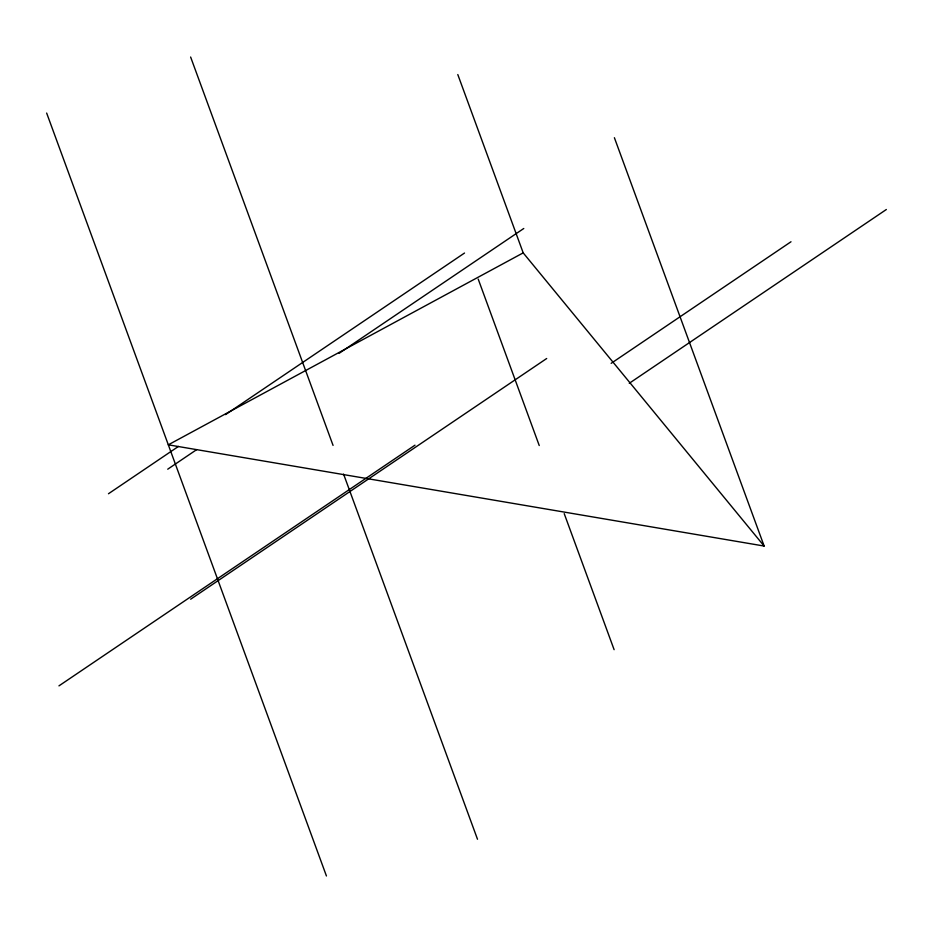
<?xml version="1.0" encoding="UTF-8"?>
<svg xmlns="http://www.w3.org/2000/svg" width="933" height="933" viewBox="0 0 933 933"><rect width="100%" height="100%" fill="white"/><g stroke="black" fill="none" stroke-linecap="round" stroke-linejoin="round"><path stroke-width="1.4" d="M108.473 493.744L178.471 446.417M225.541 414.602L464.517 253.041M167.73 469.194L196.7 449.613M339.111 353.327L523.775 228.492M58.954 685.872L414.998 445.169M190.647 599.208L546.691 358.505M611.162 363.334L790.997 241.764M629.274 383.288L886.35 209.505M764.139 546.05L523.191 252.866L168.313 444.819L764.139 546.05L614.392 137.711M457.8 74.558L523.191 252.866M478.209 279.095L539.239 445.531M564.22 513.64L614.112 649.671M190.624 57.03L333.058 445.403M343.589 474.127L477.498 839.245M46.65 113.056L326.433 875.97"/></g></svg>
